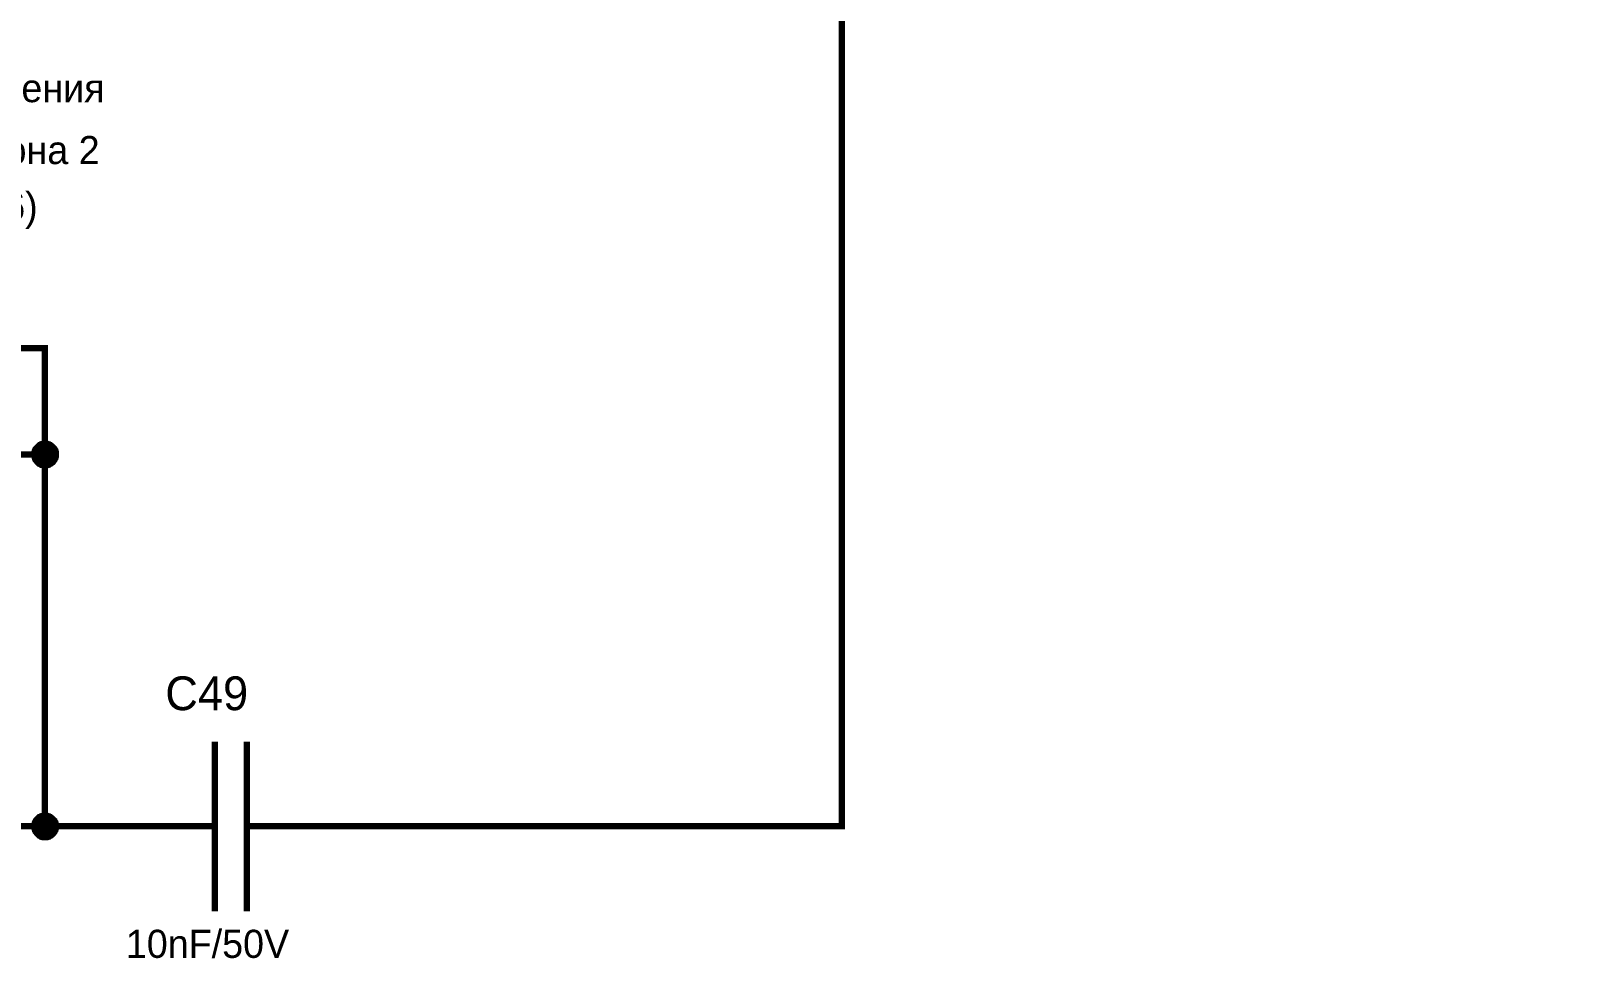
# Model space of a CAD drawing. Header units: millimetres. Extents: x 0 to 420, y 0 to 297.
# Drawn here: x 224.3 to 296.6, y 76.3 to 119.9 of the extents above; entities that cross this region are included whole.
import ezdxf

# ---------------------------------------------------------------- set-up
doc = ezdxf.new("R2010")
doc.units = ezdxf.units.MM
doc.layers.add('Sheet', color=255, linetype='Continuous')

msp = doc.modelspace()

# ---------------------------------------------------------------- linework, layer by layer
at = {"layer": 'Sheet'}
for points, const_width in [([(237.491, 82.496), (262.483, 82.496), (262.483, 167.493), (272.48, 167.493), (312.468, 167.493)], 0.3), ([(224.995, 99.999), (224.995, 105), (222.496, 105)], 0.3), ([(224.499, 99.999), (224.499, 100.032), (224.499, 100.049), (224.499, 100.082), (224.515, 100.098), (224.515, 100.132), (224.515, 100.148), (224.532, 100.165), (224.532, 100.198), (224.548, 100.214), (224.565, 100.231), (224.565, 100.264), (224.581, 100.281), (224.598, 100.297), (224.615, 100.314), (224.631, 100.33), (224.648, 100.347), (224.664, 100.363), (224.681, 100.38), (224.697, 100.396), (224.714, 100.413), (224.73, 100.43), (224.764, 100.43), (224.78, 100.446), (224.797, 100.463), (224.83, 100.463), (224.846, 100.479), (224.863, 100.479), (224.896, 100.479), (224.913, 100.496), (224.946, 100.496), (224.962, 100.496), (224.995, 100.496)], 0.3), ([(224.499, 99.999), (224.499, 100.032), (224.499, 100.049), (224.499, 100.082), (224.515, 100.098), (224.515, 100.132), (224.515, 100.148), (224.532, 100.165), (224.532, 100.198), (224.548, 100.214), (224.565, 100.231), (224.565, 100.264), (224.581, 100.281), (224.598, 100.297), (224.615, 100.314), (224.631, 100.33), (224.648, 100.347), (224.664, 100.363), (224.681, 100.38), (224.697, 100.396), (224.714, 100.413), (224.73, 100.43), (224.764, 100.43), (224.78, 100.446), (224.797, 100.463), (224.83, 100.463), (224.846, 100.479), (224.863, 100.479), (224.896, 100.479), (224.913, 100.496), (224.946, 100.496), (224.962, 100.496), (224.995, 100.496)], 0.3), ([(224.499, 99.999), (224.499, 100.032), (224.499, 100.049), (224.499, 100.082), (224.515, 100.098), (224.515, 100.132), (224.515, 100.148), (224.532, 100.165), (224.532, 100.198), (224.548, 100.214), (224.565, 100.231), (224.565, 100.264), (224.581, 100.281), (224.598, 100.297), (224.615, 100.314), (224.631, 100.33), (224.648, 100.347), (224.664, 100.363), (224.681, 100.38), (224.697, 100.396), (224.714, 100.413), (224.73, 100.43), (224.764, 100.43), (224.78, 100.446), (224.797, 100.463), (224.83, 100.463), (224.846, 100.479), (224.863, 100.479), (224.896, 100.479), (224.913, 100.496), (224.946, 100.496), (224.962, 100.496), (224.995, 100.496)], 0.3), ([(224.499, 99.999), (224.499, 100.032), (224.499, 100.049), (224.499, 100.082), (224.515, 100.098), (224.515, 100.132), (224.515, 100.148), (224.532, 100.165), (224.532, 100.198), (224.548, 100.214), (224.565, 100.231), (224.565, 100.264), (224.581, 100.281), (224.598, 100.297), (224.615, 100.314), (224.631, 100.33), (224.648, 100.347), (224.664, 100.363), (224.681, 100.38), (224.697, 100.396), (224.714, 100.413), (224.73, 100.43), (224.764, 100.43), (224.78, 100.446), (224.797, 100.463), (224.83, 100.463), (224.846, 100.479), (224.863, 100.479), (224.896, 100.479), (224.913, 100.496), (224.946, 100.496), (224.962, 100.496), (224.995, 100.496)], 0.3), ([(224.499, 99.999), (224.499, 100.032), (224.499, 100.049), (224.499, 100.082), (224.515, 100.098), (224.515, 100.132), (224.515, 100.148), (224.532, 100.165), (224.532, 100.198), (224.548, 100.214), (224.565, 100.231), (224.565, 100.264), (224.581, 100.281), (224.598, 100.297), (224.615, 100.314), (224.631, 100.33), (224.648, 100.347), (224.664, 100.363), (224.681, 100.38), (224.697, 100.396), (224.714, 100.413), (224.73, 100.43), (224.764, 100.43), (224.78, 100.446), (224.797, 100.463), (224.83, 100.463), (224.846, 100.479), (224.863, 100.479), (224.896, 100.479), (224.913, 100.496), (224.946, 100.496), (224.962, 100.496), (224.995, 100.496)], 0.0991), ([(224.499, 99.999), (224.499, 100.032), (224.499, 100.049), (224.499, 100.082), (224.515, 100.098), (224.515, 100.132), (224.515, 100.148), (224.532, 100.165), (224.532, 100.198), (224.548, 100.214), (224.565, 100.231), (224.565, 100.264), (224.581, 100.281), (224.598, 100.297), (224.615, 100.314), (224.631, 100.33), (224.648, 100.347), (224.664, 100.363), (224.681, 100.38), (224.697, 100.396), (224.714, 100.413), (224.73, 100.43), (224.764, 100.43), (224.78, 100.446), (224.797, 100.463), (224.83, 100.463), (224.846, 100.479), (224.863, 100.479), (224.896, 100.479), (224.913, 100.496), (224.946, 100.496), (224.962, 100.496), (224.995, 100.496)], 0.0991), ([(224.499, 99.999), (224.499, 100.032), (224.499, 100.049), (224.499, 100.082), (224.515, 100.098), (224.515, 100.132), (224.515, 100.148), (224.532, 100.165), (224.532, 100.198), (224.548, 100.214), (224.565, 100.231), (224.565, 100.264), (224.581, 100.281), (224.598, 100.297), (224.615, 100.314), (224.631, 100.33), (224.648, 100.347), (224.664, 100.363), (224.681, 100.38), (224.697, 100.396), (224.714, 100.413), (224.73, 100.43), (224.764, 100.43), (224.78, 100.446), (224.797, 100.463), (224.83, 100.463), (224.846, 100.479), (224.863, 100.479), (224.896, 100.479), (224.913, 100.496), (224.946, 100.496), (224.962, 100.496), (224.995, 100.496)], 0.0991), ([(224.499, 99.999), (224.499, 100.032), (224.499, 100.049), (224.499, 100.082), (224.515, 100.098), (224.515, 100.132), (224.515, 100.148), (224.532, 100.165), (224.532, 100.198), (224.548, 100.214), (224.565, 100.231), (224.565, 100.264), (224.581, 100.281), (224.598, 100.297), (224.615, 100.314), (224.631, 100.33), (224.648, 100.347), (224.664, 100.363), (224.681, 100.38), (224.697, 100.396), (224.714, 100.413), (224.73, 100.43), (224.764, 100.43), (224.78, 100.446), (224.797, 100.463), (224.83, 100.463), (224.846, 100.479), (224.863, 100.479), (224.896, 100.479), (224.913, 100.496), (224.946, 100.496), (224.962, 100.496), (224.995, 100.496)], 0.0991), ([(224.995, 100.496), (224.995, 100.496)], 0.3), ([(224.995, 100.496), (225.028, 100.496), (225.045, 100.496), (225.078, 100.496), (225.095, 100.479), (225.128, 100.479), (225.144, 100.479), (225.177, 100.463), (225.194, 100.463), (225.21, 100.446), (225.244, 100.43), (225.26, 100.43), (225.277, 100.413), (225.293, 100.396), (225.326, 100.38), (225.343, 100.363), (225.359, 100.347), (225.376, 100.33), (225.392, 100.314), (225.409, 100.297), (225.426, 100.281), (225.426, 100.264), (225.442, 100.231), (225.459, 100.214), (225.475, 100.198), (225.475, 100.165), (225.492, 100.148), (225.492, 100.132), (225.492, 100.098), (225.508, 100.082), (225.508, 100.049), (225.508, 100.032), (225.508, 99.999)], 0.3), ([(224.995, 100.496), (224.995, 100.496)], 0.3), ([(224.995, 100.496), (225.028, 100.496), (225.045, 100.496), (225.078, 100.496), (225.095, 100.479), (225.128, 100.479), (225.144, 100.479), (225.177, 100.463), (225.194, 100.463), (225.21, 100.446), (225.244, 100.43), (225.26, 100.43), (225.277, 100.413), (225.293, 100.396), (225.326, 100.38), (225.343, 100.363), (225.359, 100.347), (225.376, 100.33), (225.392, 100.314), (225.409, 100.297), (225.426, 100.281), (225.426, 100.264), (225.442, 100.231), (225.459, 100.214), (225.475, 100.198), (225.475, 100.165), (225.492, 100.148), (225.492, 100.132), (225.492, 100.098), (225.508, 100.082), (225.508, 100.049), (225.508, 100.032), (225.508, 99.999)], 0.3), ([(224.995, 100.496), (224.995, 100.496)], 0.3), ([(224.995, 100.496), (225.028, 100.496), (225.045, 100.496), (225.078, 100.496), (225.095, 100.479), (225.128, 100.479), (225.144, 100.479), (225.177, 100.463), (225.194, 100.463), (225.21, 100.446), (225.244, 100.43), (225.26, 100.43), (225.277, 100.413), (225.293, 100.396), (225.326, 100.38), (225.343, 100.363), (225.359, 100.347), (225.376, 100.33), (225.392, 100.314), (225.409, 100.297), (225.426, 100.281), (225.426, 100.264), (225.442, 100.231), (225.459, 100.214), (225.475, 100.198), (225.475, 100.165), (225.492, 100.148), (225.492, 100.132), (225.492, 100.098), (225.508, 100.082), (225.508, 100.049), (225.508, 100.032), (225.508, 99.999)], 0.3), ([(224.995, 100.496), (224.995, 100.496)], 0.3), ([(224.995, 100.496), (225.028, 100.496), (225.045, 100.496), (225.078, 100.496), (225.095, 100.479), (225.128, 100.479), (225.144, 100.479), (225.177, 100.463), (225.194, 100.463), (225.21, 100.446), (225.244, 100.43), (225.26, 100.43), (225.277, 100.413), (225.293, 100.396), (225.326, 100.38), (225.343, 100.363), (225.359, 100.347), (225.376, 100.33), (225.392, 100.314), (225.409, 100.297), (225.426, 100.281), (225.426, 100.264), (225.442, 100.231), (225.459, 100.214), (225.475, 100.198), (225.475, 100.165), (225.492, 100.148), (225.492, 100.132), (225.492, 100.098), (225.508, 100.082), (225.508, 100.049), (225.508, 100.032), (225.508, 99.999)], 0.3), ([(224.995, 100.496), (224.995, 100.496)], 0.0991), ([(224.995, 100.496), (225.028, 100.496), (225.045, 100.496), (225.078, 100.496), (225.095, 100.479), (225.128, 100.479), (225.144, 100.479), (225.177, 100.463), (225.194, 100.463), (225.21, 100.446), (225.244, 100.43), (225.26, 100.43), (225.277, 100.413), (225.293, 100.396), (225.326, 100.38), (225.343, 100.363), (225.359, 100.347), (225.376, 100.33), (225.392, 100.314), (225.409, 100.297), (225.426, 100.281), (225.426, 100.264), (225.442, 100.231), (225.459, 100.214), (225.475, 100.198), (225.475, 100.165), (225.492, 100.148), (225.492, 100.132), (225.492, 100.098), (225.508, 100.082), (225.508, 100.049), (225.508, 100.032), (225.508, 99.999)], 0.0991), ([(224.995, 100.496), (224.995, 100.496)], 0.0991), ([(224.995, 100.496), (225.028, 100.496), (225.045, 100.496), (225.078, 100.496), (225.095, 100.479), (225.128, 100.479), (225.144, 100.479), (225.177, 100.463), (225.194, 100.463), (225.21, 100.446), (225.244, 100.43), (225.26, 100.43), (225.277, 100.413), (225.293, 100.396), (225.326, 100.38), (225.343, 100.363), (225.359, 100.347), (225.376, 100.33), (225.392, 100.314), (225.409, 100.297), (225.426, 100.281), (225.426, 100.264), (225.442, 100.231), (225.459, 100.214), (225.475, 100.198), (225.475, 100.165), (225.492, 100.148), (225.492, 100.132), (225.492, 100.098), (225.508, 100.082), (225.508, 100.049), (225.508, 100.032), (225.508, 99.999)], 0.0991), ([(224.995, 100.496), (224.995, 100.496)], 0.0991), ([(224.995, 100.496), (225.028, 100.496), (225.045, 100.496), (225.078, 100.496), (225.095, 100.479), (225.128, 100.479), (225.144, 100.479), (225.177, 100.463), (225.194, 100.463), (225.21, 100.446), (225.244, 100.43), (225.26, 100.43), (225.277, 100.413), (225.293, 100.396), (225.326, 100.38), (225.343, 100.363), (225.359, 100.347), (225.376, 100.33), (225.392, 100.314), (225.409, 100.297), (225.426, 100.281), (225.426, 100.264), (225.442, 100.231), (225.459, 100.214), (225.475, 100.198), (225.475, 100.165), (225.492, 100.148), (225.492, 100.132), (225.492, 100.098), (225.508, 100.082), (225.508, 100.049), (225.508, 100.032), (225.508, 99.999)], 0.0991), ([(224.995, 100.496), (224.995, 100.496)], 0.0991), ([(224.995, 100.496), (225.028, 100.496), (225.045, 100.496), (225.078, 100.496), (225.095, 100.479), (225.128, 100.479), (225.144, 100.479), (225.177, 100.463), (225.194, 100.463), (225.21, 100.446), (225.244, 100.43), (225.26, 100.43), (225.277, 100.413), (225.293, 100.396), (225.326, 100.38), (225.343, 100.363), (225.359, 100.347), (225.376, 100.33), (225.392, 100.314), (225.409, 100.297), (225.426, 100.281), (225.426, 100.264), (225.442, 100.231), (225.459, 100.214), (225.475, 100.198), (225.475, 100.165), (225.492, 100.148), (225.492, 100.132), (225.492, 100.098), (225.508, 100.082), (225.508, 100.049), (225.508, 100.032), (225.508, 99.999)], 0.0991), ([(222.496, 99.999), (224.995, 99.999), (224.995, 82.496), (210, 82.496)], 0.3), ([(224.995, 99.486), (224.962, 99.486), (224.946, 99.486), (224.913, 99.486), (224.896, 99.502), (224.863, 99.502), (224.846, 99.502), (224.83, 99.519), (224.797, 99.519), (224.78, 99.535), (224.764, 99.552), (224.73, 99.569), (224.714, 99.569), (224.697, 99.585), (224.681, 99.602), (224.664, 99.618), (224.648, 99.635), (224.631, 99.651), (224.615, 99.668), (224.598, 99.701), (224.581, 99.718), (224.565, 99.734), (224.565, 99.751), (224.548, 99.784), (224.532, 99.8), (224.532, 99.817), (224.515, 99.85), (224.515, 99.867), (224.515, 99.9), (224.499, 99.916), (224.499, 99.949), (224.499, 99.966), (224.499, 99.999)], 0.3), ([(224.499, 99.999), (224.499, 99.999)], 0.3), ([(224.995, 99.486), (224.962, 99.486), (224.946, 99.486), (224.913, 99.486), (224.896, 99.502), (224.863, 99.502), (224.846, 99.502), (224.83, 99.519), (224.797, 99.519), (224.78, 99.535), (224.764, 99.552), (224.73, 99.569), (224.714, 99.569), (224.697, 99.585), (224.681, 99.602), (224.664, 99.618), (224.648, 99.635), (224.631, 99.651), (224.615, 99.668), (224.598, 99.701), (224.581, 99.718), (224.565, 99.734), (224.565, 99.751), (224.548, 99.784), (224.532, 99.8), (224.532, 99.817), (224.515, 99.85), (224.515, 99.867), (224.515, 99.9), (224.499, 99.916), (224.499, 99.949), (224.499, 99.966), (224.499, 99.999)], 0.3), ([(224.499, 99.999), (224.499, 99.999)], 0.3), ([(224.995, 99.486), (224.962, 99.486), (224.946, 99.486), (224.913, 99.486), (224.896, 99.502), (224.863, 99.502), (224.846, 99.502), (224.83, 99.519), (224.797, 99.519), (224.78, 99.535), (224.764, 99.552), (224.73, 99.569), (224.714, 99.569), (224.697, 99.585), (224.681, 99.602), (224.664, 99.618), (224.648, 99.635), (224.631, 99.651), (224.615, 99.668), (224.598, 99.701), (224.581, 99.718), (224.565, 99.734), (224.565, 99.751), (224.548, 99.784), (224.532, 99.8), (224.532, 99.817), (224.515, 99.85), (224.515, 99.867), (224.515, 99.9), (224.499, 99.916), (224.499, 99.949), (224.499, 99.966), (224.499, 99.999)], 0.3), ([(224.499, 99.999), (224.499, 99.999)], 0.3), ([(224.995, 99.486), (224.962, 99.486), (224.946, 99.486), (224.913, 99.486), (224.896, 99.502), (224.863, 99.502), (224.846, 99.502), (224.83, 99.519), (224.797, 99.519), (224.78, 99.535), (224.764, 99.552), (224.73, 99.569), (224.714, 99.569), (224.697, 99.585), (224.681, 99.602), (224.664, 99.618), (224.648, 99.635), (224.631, 99.651), (224.615, 99.668), (224.598, 99.701), (224.581, 99.718), (224.565, 99.734), (224.565, 99.751), (224.548, 99.784), (224.532, 99.8), (224.532, 99.817), (224.515, 99.85), (224.515, 99.867), (224.515, 99.9), (224.499, 99.916), (224.499, 99.949), (224.499, 99.966), (224.499, 99.999)], 0.3), ([(224.499, 99.999), (224.499, 99.999)], 0.3), ([(224.995, 99.486), (224.962, 99.486), (224.946, 99.486), (224.913, 99.486), (224.896, 99.502), (224.863, 99.502), (224.846, 99.502), (224.83, 99.519), (224.797, 99.519), (224.78, 99.535), (224.764, 99.552), (224.73, 99.569), (224.714, 99.569), (224.697, 99.585), (224.681, 99.602), (224.664, 99.618), (224.648, 99.635), (224.631, 99.651), (224.615, 99.668), (224.598, 99.701), (224.581, 99.718), (224.565, 99.734), (224.565, 99.751), (224.548, 99.784), (224.532, 99.8), (224.532, 99.817), (224.515, 99.85), (224.515, 99.867), (224.515, 99.9), (224.499, 99.916), (224.499, 99.949), (224.499, 99.966), (224.499, 99.999)], 0.0991), ([(224.499, 99.999), (224.499, 99.999)], 0.0991), ([(224.995, 99.486), (224.962, 99.486), (224.946, 99.486), (224.913, 99.486), (224.896, 99.502), (224.863, 99.502), (224.846, 99.502), (224.83, 99.519), (224.797, 99.519), (224.78, 99.535), (224.764, 99.552), (224.73, 99.569), (224.714, 99.569), (224.697, 99.585), (224.681, 99.602), (224.664, 99.618), (224.648, 99.635), (224.631, 99.651), (224.615, 99.668), (224.598, 99.701), (224.581, 99.718), (224.565, 99.734), (224.565, 99.751), (224.548, 99.784), (224.532, 99.8), (224.532, 99.817), (224.515, 99.85), (224.515, 99.867), (224.515, 99.9), (224.499, 99.916), (224.499, 99.949), (224.499, 99.966), (224.499, 99.999)], 0.0991), ([(224.499, 99.999), (224.499, 99.999)], 0.0991), ([(224.995, 99.486), (224.962, 99.486), (224.946, 99.486), (224.913, 99.486), (224.896, 99.502), (224.863, 99.502), (224.846, 99.502), (224.83, 99.519), (224.797, 99.519), (224.78, 99.535), (224.764, 99.552), (224.73, 99.569), (224.714, 99.569), (224.697, 99.585), (224.681, 99.602), (224.664, 99.618), (224.648, 99.635), (224.631, 99.651), (224.615, 99.668), (224.598, 99.701), (224.581, 99.718), (224.565, 99.734), (224.565, 99.751), (224.548, 99.784), (224.532, 99.8), (224.532, 99.817), (224.515, 99.85), (224.515, 99.867), (224.515, 99.9), (224.499, 99.916), (224.499, 99.949), (224.499, 99.966), (224.499, 99.999)], 0.0991), ([(224.499, 99.999), (224.499, 99.999)], 0.0991), ([(224.995, 99.486), (224.962, 99.486), (224.946, 99.486), (224.913, 99.486), (224.896, 99.502), (224.863, 99.502), (224.846, 99.502), (224.83, 99.519), (224.797, 99.519), (224.78, 99.535), (224.764, 99.552), (224.73, 99.569), (224.714, 99.569), (224.697, 99.585), (224.681, 99.602), (224.664, 99.618), (224.648, 99.635), (224.631, 99.651), (224.615, 99.668), (224.598, 99.701), (224.581, 99.718), (224.565, 99.734), (224.565, 99.751), (224.548, 99.784), (224.532, 99.8), (224.532, 99.817), (224.515, 99.85), (224.515, 99.867), (224.515, 99.9), (224.499, 99.916), (224.499, 99.949), (224.499, 99.966), (224.499, 99.999)], 0.0991), ([(224.499, 99.999), (224.499, 99.999)], 0.0991), ([(225.508, 99.999), (225.508, 99.966), (225.508, 99.949), (225.508, 99.916), (225.492, 99.9), (225.492, 99.867), (225.492, 99.85), (225.475, 99.817), (225.475, 99.8), (225.459, 99.784), (225.442, 99.751), (225.426, 99.734), (225.426, 99.718), (225.409, 99.701), (225.392, 99.668), (225.376, 99.651), (225.359, 99.635), (225.343, 99.618), (225.326, 99.602), (225.293, 99.585), (225.277, 99.569), (225.26, 99.569), (225.244, 99.552), (225.21, 99.535), (225.194, 99.519), (225.177, 99.519), (225.144, 99.502), (225.128, 99.502), (225.095, 99.502), (225.078, 99.486), (225.045, 99.486), (225.028, 99.486), (224.995, 99.486)], 0.3), ([(225.508, 99.999), (225.508, 99.966), (225.508, 99.949), (225.508, 99.916), (225.492, 99.9), (225.492, 99.867), (225.492, 99.85), (225.475, 99.817), (225.475, 99.8), (225.459, 99.784), (225.442, 99.751), (225.426, 99.734), (225.426, 99.718), (225.409, 99.701), (225.392, 99.668), (225.376, 99.651), (225.359, 99.635), (225.343, 99.618), (225.326, 99.602), (225.293, 99.585), (225.277, 99.569), (225.26, 99.569), (225.244, 99.552), (225.21, 99.535), (225.194, 99.519), (225.177, 99.519), (225.144, 99.502), (225.128, 99.502), (225.095, 99.502), (225.078, 99.486), (225.045, 99.486), (225.028, 99.486), (224.995, 99.486)], 0.3), ([(225.508, 99.999), (225.508, 99.966), (225.508, 99.949), (225.508, 99.916), (225.492, 99.9), (225.492, 99.867), (225.492, 99.85), (225.475, 99.817), (225.475, 99.8), (225.459, 99.784), (225.442, 99.751), (225.426, 99.734), (225.426, 99.718), (225.409, 99.701), (225.392, 99.668), (225.376, 99.651), (225.359, 99.635), (225.343, 99.618), (225.326, 99.602), (225.293, 99.585), (225.277, 99.569), (225.26, 99.569), (225.244, 99.552), (225.21, 99.535), (225.194, 99.519), (225.177, 99.519), (225.144, 99.502), (225.128, 99.502), (225.095, 99.502), (225.078, 99.486), (225.045, 99.486), (225.028, 99.486), (224.995, 99.486)], 0.3), ([(225.508, 99.999), (225.508, 99.966), (225.508, 99.949), (225.508, 99.916), (225.492, 99.9), (225.492, 99.867), (225.492, 99.85), (225.475, 99.817), (225.475, 99.8), (225.459, 99.784), (225.442, 99.751), (225.426, 99.734), (225.426, 99.718), (225.409, 99.701), (225.392, 99.668), (225.376, 99.651), (225.359, 99.635), (225.343, 99.618), (225.326, 99.602), (225.293, 99.585), (225.277, 99.569), (225.26, 99.569), (225.244, 99.552), (225.21, 99.535), (225.194, 99.519), (225.177, 99.519), (225.144, 99.502), (225.128, 99.502), (225.095, 99.502), (225.078, 99.486), (225.045, 99.486), (225.028, 99.486), (224.995, 99.486)], 0.3), ([(225.508, 99.999), (225.508, 99.966), (225.508, 99.949), (225.508, 99.916), (225.492, 99.9), (225.492, 99.867), (225.492, 99.85), (225.475, 99.817), (225.475, 99.8), (225.459, 99.784), (225.442, 99.751), (225.426, 99.734), (225.426, 99.718), (225.409, 99.701), (225.392, 99.668), (225.376, 99.651), (225.359, 99.635), (225.343, 99.618), (225.326, 99.602), (225.293, 99.585), (225.277, 99.569), (225.26, 99.569), (225.244, 99.552), (225.21, 99.535), (225.194, 99.519), (225.177, 99.519), (225.144, 99.502), (225.128, 99.502), (225.095, 99.502), (225.078, 99.486), (225.045, 99.486), (225.028, 99.486), (224.995, 99.486)], 0.0991), ([(225.508, 99.999), (225.508, 99.966), (225.508, 99.949), (225.508, 99.916), (225.492, 99.9), (225.492, 99.867), (225.492, 99.85), (225.475, 99.817), (225.475, 99.8), (225.459, 99.784), (225.442, 99.751), (225.426, 99.734), (225.426, 99.718), (225.409, 99.701), (225.392, 99.668), (225.376, 99.651), (225.359, 99.635), (225.343, 99.618), (225.326, 99.602), (225.293, 99.585), (225.277, 99.569), (225.26, 99.569), (225.244, 99.552), (225.21, 99.535), (225.194, 99.519), (225.177, 99.519), (225.144, 99.502), (225.128, 99.502), (225.095, 99.502), (225.078, 99.486), (225.045, 99.486), (225.028, 99.486), (224.995, 99.486)], 0.0991), ([(225.508, 99.999), (225.508, 99.966), (225.508, 99.949), (225.508, 99.916), (225.492, 99.9), (225.492, 99.867), (225.492, 99.85), (225.475, 99.817), (225.475, 99.8), (225.459, 99.784), (225.442, 99.751), (225.426, 99.734), (225.426, 99.718), (225.409, 99.701), (225.392, 99.668), (225.376, 99.651), (225.359, 99.635), (225.343, 99.618), (225.326, 99.602), (225.293, 99.585), (225.277, 99.569), (225.26, 99.569), (225.244, 99.552), (225.21, 99.535), (225.194, 99.519), (225.177, 99.519), (225.144, 99.502), (225.128, 99.502), (225.095, 99.502), (225.078, 99.486), (225.045, 99.486), (225.028, 99.486), (224.995, 99.486)], 0.0991), ([(225.508, 99.999), (225.508, 99.966), (225.508, 99.949), (225.508, 99.916), (225.492, 99.9), (225.492, 99.867), (225.492, 99.85), (225.475, 99.817), (225.475, 99.8), (225.459, 99.784), (225.442, 99.751), (225.426, 99.734), (225.426, 99.718), (225.409, 99.701), (225.392, 99.668), (225.376, 99.651), (225.359, 99.635), (225.343, 99.618), (225.326, 99.602), (225.293, 99.585), (225.277, 99.569), (225.26, 99.569), (225.244, 99.552), (225.21, 99.535), (225.194, 99.519), (225.177, 99.519), (225.144, 99.502), (225.128, 99.502), (225.095, 99.502), (225.078, 99.486), (225.045, 99.486), (225.028, 99.486), (224.995, 99.486)], 0.0991), ([(225.508, 99.999), (225.508, 99.999), (225.508, 99.999), (225.508, 99.999), (225.508, 99.999), (225.508, 99.999), (225.508, 99.999), (225.508, 99.999), (225.508, 99.999), (225.508, 99.999), (225.508, 99.999), (225.508, 99.999), (225.508, 99.999), (225.508, 99.999), (225.508, 99.999), (225.508, 99.999), (225.508, 99.999), (225.508, 99.999), (225.508, 99.999), (225.508, 99.999), (225.508, 99.999), (225.508, 99.999), (225.508, 99.999), (225.508, 99.999), (225.508, 99.999), (225.508, 99.999), (225.508, 99.999), (225.508, 99.999), (225.508, 99.999), (225.508, 99.999), (225.508, 99.999), (225.508, 99.999), (225.508, 99.999)], 0.3), ([(225.508, 99.999), (225.508, 99.999)], 0.3), ([(225.508, 99.999), (225.508, 99.999), (225.508, 99.999), (225.508, 99.999), (225.508, 99.999), (225.508, 99.999), (225.508, 99.999), (225.508, 99.999), (225.508, 99.999), (225.508, 99.999), (225.508, 99.999), (225.508, 99.999), (225.508, 99.999), (225.508, 99.999), (225.508, 99.999), (225.508, 99.999), (225.508, 99.999), (225.508, 99.999), (225.508, 99.999), (225.508, 99.999), (225.508, 99.999), (225.508, 99.999), (225.508, 99.999), (225.508, 99.999), (225.508, 99.999), (225.508, 99.999), (225.508, 99.999), (225.508, 99.999), (225.508, 99.999), (225.508, 99.999), (225.508, 99.999), (225.508, 99.999), (225.508, 99.999)], 0.3), ([(225.508, 99.999), (225.508, 99.999)], 0.3), ([(225.508, 99.999), (225.508, 99.999), (225.508, 99.999), (225.508, 99.999), (225.508, 99.999), (225.508, 99.999), (225.508, 99.999), (225.508, 99.999), (225.508, 99.999), (225.508, 99.999), (225.508, 99.999), (225.508, 99.999), (225.508, 99.999), (225.508, 99.999), (225.508, 99.999), (225.508, 99.999), (225.508, 99.999), (225.508, 99.999), (225.508, 99.999), (225.508, 99.999), (225.508, 99.999), (225.508, 99.999), (225.508, 99.999), (225.508, 99.999), (225.508, 99.999), (225.508, 99.999), (225.508, 99.999), (225.508, 99.999), (225.508, 99.999), (225.508, 99.999), (225.508, 99.999), (225.508, 99.999), (225.508, 99.999)], 0.3), ([(225.508, 99.999), (225.508, 99.999)], 0.3), ([(225.508, 99.999), (225.508, 99.999), (225.508, 99.999), (225.508, 99.999), (225.508, 99.999), (225.508, 99.999), (225.508, 99.999), (225.508, 99.999), (225.508, 99.999), (225.508, 99.999), (225.508, 99.999), (225.508, 99.999), (225.508, 99.999), (225.508, 99.999), (225.508, 99.999), (225.508, 99.999), (225.508, 99.999), (225.508, 99.999), (225.508, 99.999), (225.508, 99.999), (225.508, 99.999), (225.508, 99.999), (225.508, 99.999), (225.508, 99.999), (225.508, 99.999), (225.508, 99.999), (225.508, 99.999), (225.508, 99.999), (225.508, 99.999), (225.508, 99.999), (225.508, 99.999), (225.508, 99.999), (225.508, 99.999)], 0.3), ([(225.508, 99.999), (225.508, 99.999)], 0.3), ([(225.508, 99.999), (225.508, 99.999), (225.508, 99.999), (225.508, 99.999), (225.508, 99.999), (225.508, 99.999), (225.508, 99.999), (225.508, 99.999), (225.508, 99.999), (225.508, 99.999), (225.508, 99.999), (225.508, 99.999), (225.508, 99.999), (225.508, 99.999), (225.508, 99.999), (225.508, 99.999), (225.508, 99.999), (225.508, 99.999), (225.508, 99.999), (225.508, 99.999), (225.508, 99.999), (225.508, 99.999), (225.508, 99.999), (225.508, 99.999), (225.508, 99.999), (225.508, 99.999), (225.508, 99.999), (225.508, 99.999), (225.508, 99.999), (225.508, 99.999), (225.508, 99.999), (225.508, 99.999), (225.508, 99.999)], 0.0991), ([(225.508, 99.999), (225.508, 99.999)], 0.0991), ([(225.508, 99.999), (225.508, 99.999), (225.508, 99.999), (225.508, 99.999), (225.508, 99.999), (225.508, 99.999), (225.508, 99.999), (225.508, 99.999), (225.508, 99.999), (225.508, 99.999), (225.508, 99.999), (225.508, 99.999), (225.508, 99.999), (225.508, 99.999), (225.508, 99.999), (225.508, 99.999), (225.508, 99.999), (225.508, 99.999), (225.508, 99.999), (225.508, 99.999), (225.508, 99.999), (225.508, 99.999), (225.508, 99.999), (225.508, 99.999), (225.508, 99.999), (225.508, 99.999), (225.508, 99.999), (225.508, 99.999), (225.508, 99.999), (225.508, 99.999), (225.508, 99.999), (225.508, 99.999), (225.508, 99.999)], 0.0991), ([(225.508, 99.999), (225.508, 99.999)], 0.0991), ([(225.508, 99.999), (225.508, 99.999), (225.508, 99.999), (225.508, 99.999), (225.508, 99.999), (225.508, 99.999), (225.508, 99.999), (225.508, 99.999), (225.508, 99.999), (225.508, 99.999), (225.508, 99.999), (225.508, 99.999), (225.508, 99.999), (225.508, 99.999), (225.508, 99.999), (225.508, 99.999), (225.508, 99.999), (225.508, 99.999), (225.508, 99.999), (225.508, 99.999), (225.508, 99.999), (225.508, 99.999), (225.508, 99.999), (225.508, 99.999), (225.508, 99.999), (225.508, 99.999), (225.508, 99.999), (225.508, 99.999), (225.508, 99.999), (225.508, 99.999), (225.508, 99.999), (225.508, 99.999), (225.508, 99.999)], 0.0991), ([(225.508, 99.999), (225.508, 99.999)], 0.0991), ([(225.508, 99.999), (225.508, 99.999), (225.508, 99.999), (225.508, 99.999), (225.508, 99.999), (225.508, 99.999), (225.508, 99.999), (225.508, 99.999), (225.508, 99.999), (225.508, 99.999), (225.508, 99.999), (225.508, 99.999), (225.508, 99.999), (225.508, 99.999), (225.508, 99.999), (225.508, 99.999), (225.508, 99.999), (225.508, 99.999), (225.508, 99.999), (225.508, 99.999), (225.508, 99.999), (225.508, 99.999), (225.508, 99.999), (225.508, 99.999), (225.508, 99.999), (225.508, 99.999), (225.508, 99.999), (225.508, 99.999), (225.508, 99.999), (225.508, 99.999), (225.508, 99.999), (225.508, 99.999), (225.508, 99.999)], 0.0991), ([(225.508, 99.999), (225.508, 99.999)], 0.0991), ([(232.989, 86.487), (232.989, 78.489)], 0.3), ([(234.496, 86.487), (234.496, 78.489)], 0.3), ([(224.499, 82.496), (224.499, 82.529), (224.499, 82.546), (224.499, 82.579), (224.515, 82.596), (224.515, 82.629), (224.515, 82.645), (224.532, 82.662), (224.532, 82.695), (224.548, 82.712), (224.565, 82.728), (224.565, 82.761), (224.581, 82.778), (224.598, 82.794), (224.615, 82.811), (224.631, 82.827), (224.648, 82.844), (224.664, 82.861), (224.681, 82.877), (224.697, 82.894), (224.714, 82.91), (224.73, 82.927), (224.764, 82.927), (224.78, 82.943), (224.797, 82.96), (224.83, 82.96), (224.846, 82.977), (224.863, 82.977), (224.896, 82.977), (224.913, 82.993), (224.946, 82.993), (224.962, 82.993), (224.995, 82.993)], 0.3), ([(224.499, 82.496), (224.499, 82.529), (224.499, 82.546), (224.499, 82.579), (224.515, 82.596), (224.515, 82.629), (224.515, 82.645), (224.532, 82.662), (224.532, 82.695), (224.548, 82.712), (224.565, 82.728), (224.565, 82.761), (224.581, 82.778), (224.598, 82.794), (224.615, 82.811), (224.631, 82.827), (224.648, 82.844), (224.664, 82.861), (224.681, 82.877), (224.697, 82.894), (224.714, 82.91), (224.73, 82.927), (224.764, 82.927), (224.78, 82.943), (224.797, 82.96), (224.83, 82.96), (224.846, 82.977), (224.863, 82.977), (224.896, 82.977), (224.913, 82.993), (224.946, 82.993), (224.962, 82.993), (224.995, 82.993)], 0.3), ([(224.499, 82.496), (224.499, 82.529), (224.499, 82.546), (224.499, 82.579), (224.515, 82.596), (224.515, 82.629), (224.515, 82.645), (224.532, 82.662), (224.532, 82.695), (224.548, 82.712), (224.565, 82.728), (224.565, 82.761), (224.581, 82.778), (224.598, 82.794), (224.615, 82.811), (224.631, 82.827), (224.648, 82.844), (224.664, 82.861), (224.681, 82.877), (224.697, 82.894), (224.714, 82.91), (224.73, 82.927), (224.764, 82.927), (224.78, 82.943), (224.797, 82.96), (224.83, 82.96), (224.846, 82.977), (224.863, 82.977), (224.896, 82.977), (224.913, 82.993), (224.946, 82.993), (224.962, 82.993), (224.995, 82.993)], 0.3), ([(224.499, 82.496), (224.499, 82.529), (224.499, 82.546), (224.499, 82.579), (224.515, 82.596), (224.515, 82.629), (224.515, 82.645), (224.532, 82.662), (224.532, 82.695), (224.548, 82.712), (224.565, 82.728), (224.565, 82.761), (224.581, 82.778), (224.598, 82.794), (224.615, 82.811), (224.631, 82.827), (224.648, 82.844), (224.664, 82.861), (224.681, 82.877), (224.697, 82.894), (224.714, 82.91), (224.73, 82.927), (224.764, 82.927), (224.78, 82.943), (224.797, 82.96), (224.83, 82.96), (224.846, 82.977), (224.863, 82.977), (224.896, 82.977), (224.913, 82.993), (224.946, 82.993), (224.962, 82.993), (224.995, 82.993)], 0.3), ([(224.995, 82.993), (224.995, 82.993)], 0.3), ([(224.995, 82.993), (225.028, 82.993), (225.045, 82.993), (225.078, 82.993), (225.095, 82.977), (225.128, 82.977), (225.144, 82.977), (225.177, 82.96), (225.194, 82.96), (225.21, 82.943), (225.244, 82.927), (225.26, 82.927), (225.277, 82.91), (225.293, 82.894), (225.326, 82.877), (225.343, 82.861), (225.359, 82.844), (225.376, 82.827), (225.392, 82.811), (225.409, 82.794), (225.426, 82.778), (225.426, 82.761), (225.442, 82.728), (225.459, 82.712), (225.475, 82.695), (225.475, 82.662), (225.492, 82.645), (225.492, 82.629), (225.492, 82.596), (225.508, 82.579), (225.508, 82.546), (225.508, 82.529), (225.508, 82.496)], 0.3), ([(224.995, 82.993), (224.995, 82.993)], 0.3), ([(224.995, 82.993), (225.028, 82.993), (225.045, 82.993), (225.078, 82.993), (225.095, 82.977), (225.128, 82.977), (225.144, 82.977), (225.177, 82.96), (225.194, 82.96), (225.21, 82.943), (225.244, 82.927), (225.26, 82.927), (225.277, 82.91), (225.293, 82.894), (225.326, 82.877), (225.343, 82.861), (225.359, 82.844), (225.376, 82.827), (225.392, 82.811), (225.409, 82.794), (225.426, 82.778), (225.426, 82.761), (225.442, 82.728), (225.459, 82.712), (225.475, 82.695), (225.475, 82.662), (225.492, 82.645), (225.492, 82.629), (225.492, 82.596), (225.508, 82.579), (225.508, 82.546), (225.508, 82.529), (225.508, 82.496)], 0.3), ([(224.995, 82.993), (224.995, 82.993)], 0.3), ([(224.995, 82.993), (225.028, 82.993), (225.045, 82.993), (225.078, 82.993), (225.095, 82.977), (225.128, 82.977), (225.144, 82.977), (225.177, 82.96), (225.194, 82.96), (225.21, 82.943), (225.244, 82.927), (225.26, 82.927), (225.277, 82.91), (225.293, 82.894), (225.326, 82.877), (225.343, 82.861), (225.359, 82.844), (225.376, 82.827), (225.392, 82.811), (225.409, 82.794), (225.426, 82.778), (225.426, 82.761), (225.442, 82.728), (225.459, 82.712), (225.475, 82.695), (225.475, 82.662), (225.492, 82.645), (225.492, 82.629), (225.492, 82.596), (225.508, 82.579), (225.508, 82.546), (225.508, 82.529), (225.508, 82.496)], 0.3), ([(224.995, 82.993), (224.995, 82.993)], 0.3), ([(224.995, 82.993), (225.028, 82.993), (225.045, 82.993), (225.078, 82.993), (225.095, 82.977), (225.128, 82.977), (225.144, 82.977), (225.177, 82.96), (225.194, 82.96), (225.21, 82.943), (225.244, 82.927), (225.26, 82.927), (225.277, 82.91), (225.293, 82.894), (225.326, 82.877), (225.343, 82.861), (225.359, 82.844), (225.376, 82.827), (225.392, 82.811), (225.409, 82.794), (225.426, 82.778), (225.426, 82.761), (225.442, 82.728), (225.459, 82.712), (225.475, 82.695), (225.475, 82.662), (225.492, 82.645), (225.492, 82.629), (225.492, 82.596), (225.508, 82.579), (225.508, 82.546), (225.508, 82.529), (225.508, 82.496)], 0.3), ([(224.995, 81.983), (224.962, 81.983), (224.946, 81.983), (224.913, 81.983), (224.896, 82), (224.863, 82), (224.846, 82), (224.83, 82.016), (224.797, 82.016), (224.78, 82.033), (224.764, 82.049), (224.73, 82.066), (224.714, 82.066), (224.697, 82.082), (224.681, 82.099), (224.664, 82.115), (224.648, 82.132), (224.631, 82.149), (224.615, 82.165), (224.598, 82.198), (224.581, 82.215), (224.565, 82.231), (224.565, 82.248), (224.548, 82.281), (224.532, 82.298), (224.532, 82.314), (224.515, 82.347), (224.515, 82.364), (224.515, 82.397), (224.499, 82.414), (224.499, 82.447), (224.499, 82.463), (224.499, 82.496)], 0.3), ([(224.499, 82.496), (224.499, 82.496)], 0.3), ([(224.995, 81.983), (224.962, 81.983), (224.946, 81.983), (224.913, 81.983), (224.896, 82), (224.863, 82), (224.846, 82), (224.83, 82.016), (224.797, 82.016), (224.78, 82.033), (224.764, 82.049), (224.73, 82.066), (224.714, 82.066), (224.697, 82.082), (224.681, 82.099), (224.664, 82.115), (224.648, 82.132), (224.631, 82.149), (224.615, 82.165), (224.598, 82.198), (224.581, 82.215), (224.565, 82.231), (224.565, 82.248), (224.548, 82.281), (224.532, 82.298), (224.532, 82.314), (224.515, 82.347), (224.515, 82.364), (224.515, 82.397), (224.499, 82.414), (224.499, 82.447), (224.499, 82.463), (224.499, 82.496)], 0.3), ([(224.499, 82.496), (224.499, 82.496)], 0.3), ([(224.995, 81.983), (224.962, 81.983), (224.946, 81.983), (224.913, 81.983), (224.896, 82), (224.863, 82), (224.846, 82), (224.83, 82.016), (224.797, 82.016), (224.78, 82.033), (224.764, 82.049), (224.73, 82.066), (224.714, 82.066), (224.697, 82.082), (224.681, 82.099), (224.664, 82.115), (224.648, 82.132), (224.631, 82.149), (224.615, 82.165), (224.598, 82.198), (224.581, 82.215), (224.565, 82.231), (224.565, 82.248), (224.548, 82.281), (224.532, 82.298), (224.532, 82.314), (224.515, 82.347), (224.515, 82.364), (224.515, 82.397), (224.499, 82.414), (224.499, 82.447), (224.499, 82.463), (224.499, 82.496)], 0.3), ([(224.499, 82.496), (224.499, 82.496)], 0.3), ([(224.995, 81.983), (224.962, 81.983), (224.946, 81.983), (224.913, 81.983), (224.896, 82), (224.863, 82), (224.846, 82), (224.83, 82.016), (224.797, 82.016), (224.78, 82.033), (224.764, 82.049), (224.73, 82.066), (224.714, 82.066), (224.697, 82.082), (224.681, 82.099), (224.664, 82.115), (224.648, 82.132), (224.631, 82.149), (224.615, 82.165), (224.598, 82.198), (224.581, 82.215), (224.565, 82.231), (224.565, 82.248), (224.548, 82.281), (224.532, 82.298), (224.532, 82.314), (224.515, 82.347), (224.515, 82.364), (224.515, 82.397), (224.499, 82.414), (224.499, 82.447), (224.499, 82.463), (224.499, 82.496)], 0.3), ([(224.499, 82.496), (224.499, 82.496)], 0.3), ([(224.499, 82.496), (224.499, 82.529), (224.499, 82.546), (224.499, 82.579), (224.515, 82.596), (224.515, 82.629), (224.515, 82.645), (224.532, 82.662), (224.532, 82.695), (224.548, 82.712), (224.565, 82.728), (224.565, 82.761), (224.581, 82.778), (224.598, 82.794), (224.615, 82.811), (224.631, 82.827), (224.648, 82.844), (224.664, 82.861), (224.681, 82.877), (224.697, 82.894), (224.714, 82.91), (224.73, 82.927), (224.764, 82.927), (224.78, 82.943), (224.797, 82.96), (224.83, 82.96), (224.846, 82.977), (224.863, 82.977), (224.896, 82.977), (224.913, 82.993), (224.946, 82.993), (224.962, 82.993), (224.995, 82.993)], 0.0991), ([(224.499, 82.496), (224.499, 82.529), (224.499, 82.546), (224.499, 82.579), (224.515, 82.596), (224.515, 82.629), (224.515, 82.645), (224.532, 82.662), (224.532, 82.695), (224.548, 82.712), (224.565, 82.728), (224.565, 82.761), (224.581, 82.778), (224.598, 82.794), (224.615, 82.811), (224.631, 82.827), (224.648, 82.844), (224.664, 82.861), (224.681, 82.877), (224.697, 82.894), (224.714, 82.91), (224.73, 82.927), (224.764, 82.927), (224.78, 82.943), (224.797, 82.96), (224.83, 82.96), (224.846, 82.977), (224.863, 82.977), (224.896, 82.977), (224.913, 82.993), (224.946, 82.993), (224.962, 82.993), (224.995, 82.993)], 0.0991), ([(224.499, 82.496), (224.499, 82.529), (224.499, 82.546), (224.499, 82.579), (224.515, 82.596), (224.515, 82.629), (224.515, 82.645), (224.532, 82.662), (224.532, 82.695), (224.548, 82.712), (224.565, 82.728), (224.565, 82.761), (224.581, 82.778), (224.598, 82.794), (224.615, 82.811), (224.631, 82.827), (224.648, 82.844), (224.664, 82.861), (224.681, 82.877), (224.697, 82.894), (224.714, 82.91), (224.73, 82.927), (224.764, 82.927), (224.78, 82.943), (224.797, 82.96), (224.83, 82.96), (224.846, 82.977), (224.863, 82.977), (224.896, 82.977), (224.913, 82.993), (224.946, 82.993), (224.962, 82.993), (224.995, 82.993)], 0.0991), ([(224.499, 82.496), (224.499, 82.529), (224.499, 82.546), (224.499, 82.579), (224.515, 82.596), (224.515, 82.629), (224.515, 82.645), (224.532, 82.662), (224.532, 82.695), (224.548, 82.712), (224.565, 82.728), (224.565, 82.761), (224.581, 82.778), (224.598, 82.794), (224.615, 82.811), (224.631, 82.827), (224.648, 82.844), (224.664, 82.861), (224.681, 82.877), (224.697, 82.894), (224.714, 82.91), (224.73, 82.927), (224.764, 82.927), (224.78, 82.943), (224.797, 82.96), (224.83, 82.96), (224.846, 82.977), (224.863, 82.977), (224.896, 82.977), (224.913, 82.993), (224.946, 82.993), (224.962, 82.993), (224.995, 82.993)], 0.0991), ([(224.995, 81.983), (224.962, 81.983), (224.946, 81.983), (224.913, 81.983), (224.896, 82), (224.863, 82), (224.846, 82), (224.83, 82.016), (224.797, 82.016), (224.78, 82.033), (224.764, 82.049), (224.73, 82.066), (224.714, 82.066), (224.697, 82.082), (224.681, 82.099), (224.664, 82.115), (224.648, 82.132), (224.631, 82.149), (224.615, 82.165), (224.598, 82.198), (224.581, 82.215), (224.565, 82.231), (224.565, 82.248), (224.548, 82.281), (224.532, 82.298), (224.532, 82.314), (224.515, 82.347), (224.515, 82.364), (224.515, 82.397), (224.499, 82.414), (224.499, 82.447), (224.499, 82.463), (224.499, 82.496)], 0.0991), ([(224.499, 82.496), (224.499, 82.496)], 0.0991), ([(224.995, 81.983), (224.962, 81.983), (224.946, 81.983), (224.913, 81.983), (224.896, 82), (224.863, 82), (224.846, 82), (224.83, 82.016), (224.797, 82.016), (224.78, 82.033), (224.764, 82.049), (224.73, 82.066), (224.714, 82.066), (224.697, 82.082), (224.681, 82.099), (224.664, 82.115), (224.648, 82.132), (224.631, 82.149), (224.615, 82.165), (224.598, 82.198), (224.581, 82.215), (224.565, 82.231), (224.565, 82.248), (224.548, 82.281), (224.532, 82.298), (224.532, 82.314), (224.515, 82.347), (224.515, 82.364), (224.515, 82.397), (224.499, 82.414), (224.499, 82.447), (224.499, 82.463), (224.499, 82.496)], 0.0991), ([(224.499, 82.496), (224.499, 82.496)], 0.0991), ([(224.995, 81.983), (224.962, 81.983), (224.946, 81.983), (224.913, 81.983), (224.896, 82), (224.863, 82), (224.846, 82), (224.83, 82.016), (224.797, 82.016), (224.78, 82.033), (224.764, 82.049), (224.73, 82.066), (224.714, 82.066), (224.697, 82.082), (224.681, 82.099), (224.664, 82.115), (224.648, 82.132), (224.631, 82.149), (224.615, 82.165), (224.598, 82.198), (224.581, 82.215), (224.565, 82.231), (224.565, 82.248), (224.548, 82.281), (224.532, 82.298), (224.532, 82.314), (224.515, 82.347), (224.515, 82.364), (224.515, 82.397), (224.499, 82.414), (224.499, 82.447), (224.499, 82.463), (224.499, 82.496)], 0.0991), ([(224.499, 82.496), (224.499, 82.496)], 0.0991), ([(224.995, 81.983), (224.962, 81.983), (224.946, 81.983), (224.913, 81.983), (224.896, 82), (224.863, 82), (224.846, 82), (224.83, 82.016), (224.797, 82.016), (224.78, 82.033), (224.764, 82.049), (224.73, 82.066), (224.714, 82.066), (224.697, 82.082), (224.681, 82.099), (224.664, 82.115), (224.648, 82.132), (224.631, 82.149), (224.615, 82.165), (224.598, 82.198), (224.581, 82.215), (224.565, 82.231), (224.565, 82.248), (224.548, 82.281), (224.532, 82.298), (224.532, 82.314), (224.515, 82.347), (224.515, 82.364), (224.515, 82.397), (224.499, 82.414), (224.499, 82.447), (224.499, 82.463), (224.499, 82.496)], 0.0991), ([(224.499, 82.496), (224.499, 82.496)], 0.0991), ([(225.508, 82.496), (225.508, 82.463), (225.508, 82.447), (225.508, 82.414), (225.492, 82.397), (225.492, 82.364), (225.492, 82.347), (225.475, 82.314), (225.475, 82.298), (225.459, 82.281), (225.442, 82.248), (225.426, 82.231), (225.426, 82.215), (225.409, 82.198), (225.392, 82.165), (225.376, 82.149), (225.359, 82.132), (225.343, 82.115), (225.326, 82.099), (225.293, 82.082), (225.277, 82.066), (225.26, 82.066), (225.244, 82.049), (225.21, 82.033), (225.194, 82.016), (225.177, 82.016), (225.144, 82), (225.128, 82), (225.095, 82), (225.078, 81.983), (225.045, 81.983), (225.028, 81.983), (224.995, 81.983)], 0.3), ([(224.995, 82.496), (229.994, 82.496)], 0.3), ([(225.508, 82.496), (225.508, 82.463), (225.508, 82.447), (225.508, 82.414), (225.492, 82.397), (225.492, 82.364), (225.492, 82.347), (225.475, 82.314), (225.475, 82.298), (225.459, 82.281), (225.442, 82.248), (225.426, 82.231), (225.426, 82.215), (225.409, 82.198), (225.392, 82.165), (225.376, 82.149), (225.359, 82.132), (225.343, 82.115), (225.326, 82.099), (225.293, 82.082), (225.277, 82.066), (225.26, 82.066), (225.244, 82.049), (225.21, 82.033), (225.194, 82.016), (225.177, 82.016), (225.144, 82), (225.128, 82), (225.095, 82), (225.078, 81.983), (225.045, 81.983), (225.028, 81.983), (224.995, 81.983)], 0.3), ([(225.508, 82.496), (225.508, 82.463), (225.508, 82.447), (225.508, 82.414), (225.492, 82.397), (225.492, 82.364), (225.492, 82.347), (225.475, 82.314), (225.475, 82.298), (225.459, 82.281), (225.442, 82.248), (225.426, 82.231), (225.426, 82.215), (225.409, 82.198), (225.392, 82.165), (225.376, 82.149), (225.359, 82.132), (225.343, 82.115), (225.326, 82.099), (225.293, 82.082), (225.277, 82.066), (225.26, 82.066), (225.244, 82.049), (225.21, 82.033), (225.194, 82.016), (225.177, 82.016), (225.144, 82), (225.128, 82), (225.095, 82), (225.078, 81.983), (225.045, 81.983), (225.028, 81.983), (224.995, 81.983)], 0.3), ([(225.508, 82.496), (225.508, 82.463), (225.508, 82.447), (225.508, 82.414), (225.492, 82.397), (225.492, 82.364), (225.492, 82.347), (225.475, 82.314), (225.475, 82.298), (225.459, 82.281), (225.442, 82.248), (225.426, 82.231), (225.426, 82.215), (225.409, 82.198), (225.392, 82.165), (225.376, 82.149), (225.359, 82.132), (225.343, 82.115), (225.326, 82.099), (225.293, 82.082), (225.277, 82.066), (225.26, 82.066), (225.244, 82.049), (225.21, 82.033), (225.194, 82.016), (225.177, 82.016), (225.144, 82), (225.128, 82), (225.095, 82), (225.078, 81.983), (225.045, 81.983), (225.028, 81.983), (224.995, 81.983)], 0.3), ([(224.995, 82.993), (224.995, 82.993)], 0.0991), ([(224.995, 82.993), (225.028, 82.993), (225.045, 82.993), (225.078, 82.993), (225.095, 82.977), (225.128, 82.977), (225.144, 82.977), (225.177, 82.96), (225.194, 82.96), (225.21, 82.943), (225.244, 82.927), (225.26, 82.927), (225.277, 82.91), (225.293, 82.894), (225.326, 82.877), (225.343, 82.861), (225.359, 82.844), (225.376, 82.827), (225.392, 82.811), (225.409, 82.794), (225.426, 82.778), (225.426, 82.761), (225.442, 82.728), (225.459, 82.712), (225.475, 82.695), (225.475, 82.662), (225.492, 82.645), (225.492, 82.629), (225.492, 82.596), (225.508, 82.579), (225.508, 82.546), (225.508, 82.529), (225.508, 82.496)], 0.0991), ([(224.995, 82.993), (224.995, 82.993)], 0.0991), ([(224.995, 82.993), (225.028, 82.993), (225.045, 82.993), (225.078, 82.993), (225.095, 82.977), (225.128, 82.977), (225.144, 82.977), (225.177, 82.96), (225.194, 82.96), (225.21, 82.943), (225.244, 82.927), (225.26, 82.927), (225.277, 82.91), (225.293, 82.894), (225.326, 82.877), (225.343, 82.861), (225.359, 82.844), (225.376, 82.827), (225.392, 82.811), (225.409, 82.794), (225.426, 82.778), (225.426, 82.761), (225.442, 82.728), (225.459, 82.712), (225.475, 82.695), (225.475, 82.662), (225.492, 82.645), (225.492, 82.629), (225.492, 82.596), (225.508, 82.579), (225.508, 82.546), (225.508, 82.529), (225.508, 82.496)], 0.0991), ([(224.995, 82.993), (224.995, 82.993)], 0.0991), ([(224.995, 82.993), (225.028, 82.993), (225.045, 82.993), (225.078, 82.993), (225.095, 82.977), (225.128, 82.977), (225.144, 82.977), (225.177, 82.96), (225.194, 82.96), (225.21, 82.943), (225.244, 82.927), (225.26, 82.927), (225.277, 82.91), (225.293, 82.894), (225.326, 82.877), (225.343, 82.861), (225.359, 82.844), (225.376, 82.827), (225.392, 82.811), (225.409, 82.794), (225.426, 82.778), (225.426, 82.761), (225.442, 82.728), (225.459, 82.712), (225.475, 82.695), (225.475, 82.662), (225.492, 82.645), (225.492, 82.629), (225.492, 82.596), (225.508, 82.579), (225.508, 82.546), (225.508, 82.529), (225.508, 82.496)], 0.0991), ([(224.995, 82.993), (224.995, 82.993)], 0.0991), ([(224.995, 82.993), (225.028, 82.993), (225.045, 82.993), (225.078, 82.993), (225.095, 82.977), (225.128, 82.977), (225.144, 82.977), (225.177, 82.96), (225.194, 82.96), (225.21, 82.943), (225.244, 82.927), (225.26, 82.927), (225.277, 82.91), (225.293, 82.894), (225.326, 82.877), (225.343, 82.861), (225.359, 82.844), (225.376, 82.827), (225.392, 82.811), (225.409, 82.794), (225.426, 82.778), (225.426, 82.761), (225.442, 82.728), (225.459, 82.712), (225.475, 82.695), (225.475, 82.662), (225.492, 82.645), (225.492, 82.629), (225.492, 82.596), (225.508, 82.579), (225.508, 82.546), (225.508, 82.529), (225.508, 82.496)], 0.0991), ([(225.508, 82.496), (225.508, 82.463), (225.508, 82.447), (225.508, 82.414), (225.492, 82.397), (225.492, 82.364), (225.492, 82.347), (225.475, 82.314), (225.475, 82.298), (225.459, 82.281), (225.442, 82.248), (225.426, 82.231), (225.426, 82.215), (225.409, 82.198), (225.392, 82.165), (225.376, 82.149), (225.359, 82.132), (225.343, 82.115), (225.326, 82.099), (225.293, 82.082), (225.277, 82.066), (225.26, 82.066), (225.244, 82.049), (225.21, 82.033), (225.194, 82.016), (225.177, 82.016), (225.144, 82), (225.128, 82), (225.095, 82), (225.078, 81.983), (225.045, 81.983), (225.028, 81.983), (224.995, 81.983)], 0.0991), ([(225.508, 82.496), (225.508, 82.463), (225.508, 82.447), (225.508, 82.414), (225.492, 82.397), (225.492, 82.364), (225.492, 82.347), (225.475, 82.314), (225.475, 82.298), (225.459, 82.281), (225.442, 82.248), (225.426, 82.231), (225.426, 82.215), (225.409, 82.198), (225.392, 82.165), (225.376, 82.149), (225.359, 82.132), (225.343, 82.115), (225.326, 82.099), (225.293, 82.082), (225.277, 82.066), (225.26, 82.066), (225.244, 82.049), (225.21, 82.033), (225.194, 82.016), (225.177, 82.016), (225.144, 82), (225.128, 82), (225.095, 82), (225.078, 81.983), (225.045, 81.983), (225.028, 81.983), (224.995, 81.983)], 0.0991), ([(225.508, 82.496), (225.508, 82.463), (225.508, 82.447), (225.508, 82.414), (225.492, 82.397), (225.492, 82.364), (225.492, 82.347), (225.475, 82.314), (225.475, 82.298), (225.459, 82.281), (225.442, 82.248), (225.426, 82.231), (225.426, 82.215), (225.409, 82.198), (225.392, 82.165), (225.376, 82.149), (225.359, 82.132), (225.343, 82.115), (225.326, 82.099), (225.293, 82.082), (225.277, 82.066), (225.26, 82.066), (225.244, 82.049), (225.21, 82.033), (225.194, 82.016), (225.177, 82.016), (225.144, 82), (225.128, 82), (225.095, 82), (225.078, 81.983), (225.045, 81.983), (225.028, 81.983), (224.995, 81.983)], 0.0991), ([(225.508, 82.496), (225.508, 82.463), (225.508, 82.447), (225.508, 82.414), (225.492, 82.397), (225.492, 82.364), (225.492, 82.347), (225.475, 82.314), (225.475, 82.298), (225.459, 82.281), (225.442, 82.248), (225.426, 82.231), (225.426, 82.215), (225.409, 82.198), (225.392, 82.165), (225.376, 82.149), (225.359, 82.132), (225.343, 82.115), (225.326, 82.099), (225.293, 82.082), (225.277, 82.066), (225.26, 82.066), (225.244, 82.049), (225.21, 82.033), (225.194, 82.016), (225.177, 82.016), (225.144, 82), (225.128, 82), (225.095, 82), (225.078, 81.983), (225.045, 81.983), (225.028, 81.983), (224.995, 81.983)], 0.0991), ([(225.508, 82.496), (225.508, 82.496), (225.508, 82.496), (225.508, 82.496), (225.508, 82.496), (225.508, 82.496), (225.508, 82.496), (225.508, 82.496), (225.508, 82.496), (225.508, 82.496), (225.508, 82.496), (225.508, 82.496), (225.508, 82.496), (225.508, 82.496), (225.508, 82.496), (225.508, 82.496), (225.508, 82.496), (225.508, 82.496), (225.508, 82.496), (225.508, 82.496), (225.508, 82.496), (225.508, 82.496), (225.508, 82.496), (225.508, 82.496), (225.508, 82.496), (225.508, 82.496), (225.508, 82.496), (225.508, 82.496), (225.508, 82.496), (225.508, 82.496), (225.508, 82.496), (225.508, 82.496), (225.508, 82.496)], 0.3), ([(225.508, 82.496), (225.508, 82.496)], 0.3), ([(225.508, 82.496), (225.508, 82.496), (225.508, 82.496), (225.508, 82.496), (225.508, 82.496), (225.508, 82.496), (225.508, 82.496), (225.508, 82.496), (225.508, 82.496), (225.508, 82.496), (225.508, 82.496), (225.508, 82.496), (225.508, 82.496), (225.508, 82.496), (225.508, 82.496), (225.508, 82.496), (225.508, 82.496), (225.508, 82.496), (225.508, 82.496), (225.508, 82.496), (225.508, 82.496), (225.508, 82.496), (225.508, 82.496), (225.508, 82.496), (225.508, 82.496), (225.508, 82.496), (225.508, 82.496), (225.508, 82.496), (225.508, 82.496), (225.508, 82.496), (225.508, 82.496), (225.508, 82.496), (225.508, 82.496)], 0.3), ([(225.508, 82.496), (225.508, 82.496)], 0.3), ([(225.508, 82.496), (225.508, 82.496), (225.508, 82.496), (225.508, 82.496), (225.508, 82.496), (225.508, 82.496), (225.508, 82.496), (225.508, 82.496), (225.508, 82.496), (225.508, 82.496), (225.508, 82.496), (225.508, 82.496), (225.508, 82.496), (225.508, 82.496), (225.508, 82.496), (225.508, 82.496), (225.508, 82.496), (225.508, 82.496), (225.508, 82.496), (225.508, 82.496), (225.508, 82.496), (225.508, 82.496), (225.508, 82.496), (225.508, 82.496), (225.508, 82.496), (225.508, 82.496), (225.508, 82.496), (225.508, 82.496), (225.508, 82.496), (225.508, 82.496), (225.508, 82.496), (225.508, 82.496), (225.508, 82.496)], 0.3), ([(225.508, 82.496), (225.508, 82.496)], 0.3), ([(225.508, 82.496), (225.508, 82.496), (225.508, 82.496), (225.508, 82.496), (225.508, 82.496), (225.508, 82.496), (225.508, 82.496), (225.508, 82.496), (225.508, 82.496), (225.508, 82.496), (225.508, 82.496), (225.508, 82.496), (225.508, 82.496), (225.508, 82.496), (225.508, 82.496), (225.508, 82.496), (225.508, 82.496), (225.508, 82.496), (225.508, 82.496), (225.508, 82.496), (225.508, 82.496), (225.508, 82.496), (225.508, 82.496), (225.508, 82.496), (225.508, 82.496), (225.508, 82.496), (225.508, 82.496), (225.508, 82.496), (225.508, 82.496), (225.508, 82.496), (225.508, 82.496), (225.508, 82.496), (225.508, 82.496)], 0.3), ([(225.508, 82.496), (225.508, 82.496)], 0.3), ([(225.508, 82.496), (225.508, 82.496), (225.508, 82.496), (225.508, 82.496), (225.508, 82.496), (225.508, 82.496), (225.508, 82.496), (225.508, 82.496), (225.508, 82.496), (225.508, 82.496), (225.508, 82.496), (225.508, 82.496), (225.508, 82.496), (225.508, 82.496), (225.508, 82.496), (225.508, 82.496), (225.508, 82.496), (225.508, 82.496), (225.508, 82.496), (225.508, 82.496), (225.508, 82.496), (225.508, 82.496), (225.508, 82.496), (225.508, 82.496), (225.508, 82.496), (225.508, 82.496), (225.508, 82.496), (225.508, 82.496), (225.508, 82.496), (225.508, 82.496), (225.508, 82.496), (225.508, 82.496), (225.508, 82.496)], 0.0991), ([(225.508, 82.496), (225.508, 82.496)], 0.0991), ([(225.508, 82.496), (225.508, 82.496), (225.508, 82.496), (225.508, 82.496), (225.508, 82.496), (225.508, 82.496), (225.508, 82.496), (225.508, 82.496), (225.508, 82.496), (225.508, 82.496), (225.508, 82.496), (225.508, 82.496), (225.508, 82.496), (225.508, 82.496), (225.508, 82.496), (225.508, 82.496), (225.508, 82.496), (225.508, 82.496), (225.508, 82.496), (225.508, 82.496), (225.508, 82.496), (225.508, 82.496), (225.508, 82.496), (225.508, 82.496), (225.508, 82.496), (225.508, 82.496), (225.508, 82.496), (225.508, 82.496), (225.508, 82.496), (225.508, 82.496), (225.508, 82.496), (225.508, 82.496), (225.508, 82.496)], 0.0991), ([(225.508, 82.496), (225.508, 82.496)], 0.0991), ([(225.508, 82.496), (225.508, 82.496), (225.508, 82.496), (225.508, 82.496), (225.508, 82.496), (225.508, 82.496), (225.508, 82.496), (225.508, 82.496), (225.508, 82.496), (225.508, 82.496), (225.508, 82.496), (225.508, 82.496), (225.508, 82.496), (225.508, 82.496), (225.508, 82.496), (225.508, 82.496), (225.508, 82.496), (225.508, 82.496), (225.508, 82.496), (225.508, 82.496), (225.508, 82.496), (225.508, 82.496), (225.508, 82.496), (225.508, 82.496), (225.508, 82.496), (225.508, 82.496), (225.508, 82.496), (225.508, 82.496), (225.508, 82.496), (225.508, 82.496), (225.508, 82.496), (225.508, 82.496), (225.508, 82.496)], 0.0991), ([(225.508, 82.496), (225.508, 82.496)], 0.0991), ([(225.508, 82.496), (225.508, 82.496), (225.508, 82.496), (225.508, 82.496), (225.508, 82.496), (225.508, 82.496), (225.508, 82.496), (225.508, 82.496), (225.508, 82.496), (225.508, 82.496), (225.508, 82.496), (225.508, 82.496), (225.508, 82.496), (225.508, 82.496), (225.508, 82.496), (225.508, 82.496), (225.508, 82.496), (225.508, 82.496), (225.508, 82.496), (225.508, 82.496), (225.508, 82.496), (225.508, 82.496), (225.508, 82.496), (225.508, 82.496), (225.508, 82.496), (225.508, 82.496), (225.508, 82.496), (225.508, 82.496), (225.508, 82.496), (225.508, 82.496), (225.508, 82.496), (225.508, 82.496), (225.508, 82.496)], 0.0991), ([(225.508, 82.496), (225.508, 82.496)], 0.0991), ([(232.989, 82.496), (229.994, 82.496)], 0.3), ([(234.496, 82.496), (237.491, 82.496)], 0.3)]:
    msp.add_lwpolyline(points, dxfattribs=dict(at, const_width=const_width))
at = {"layer": 'Sheet', "const_width": 0.508}
for points in [[(224.746, 100, 1), (225.254, 100, 1)], [(224.746, 82.5, 1), (225.254, 82.5, 1)]]:
    msp.add_lwpolyline(points, format="xyb", close=True, dxfattribs=at)

# ---------------------------------------------------------------- texts
at = {"layer": 'Sheet'}
for s, height, p in [('Регулировка усиления ', 1.32471, (209.206, 116.574)), ('сигнала микрофона 2 ', 1.32471, (209.735, 113.66)), ('(Ку=1...16)', 1.32471, (216.091, 111.011)), ('C49', 1.5897, (230.656, 87.961)), ('10nF/50V', 1.3247, (228.802, 76.303))]:
    msp.add_text(s, height=height, dxfattribs=at).set_placement(p)

doc.saveas('drawing.dxf')
